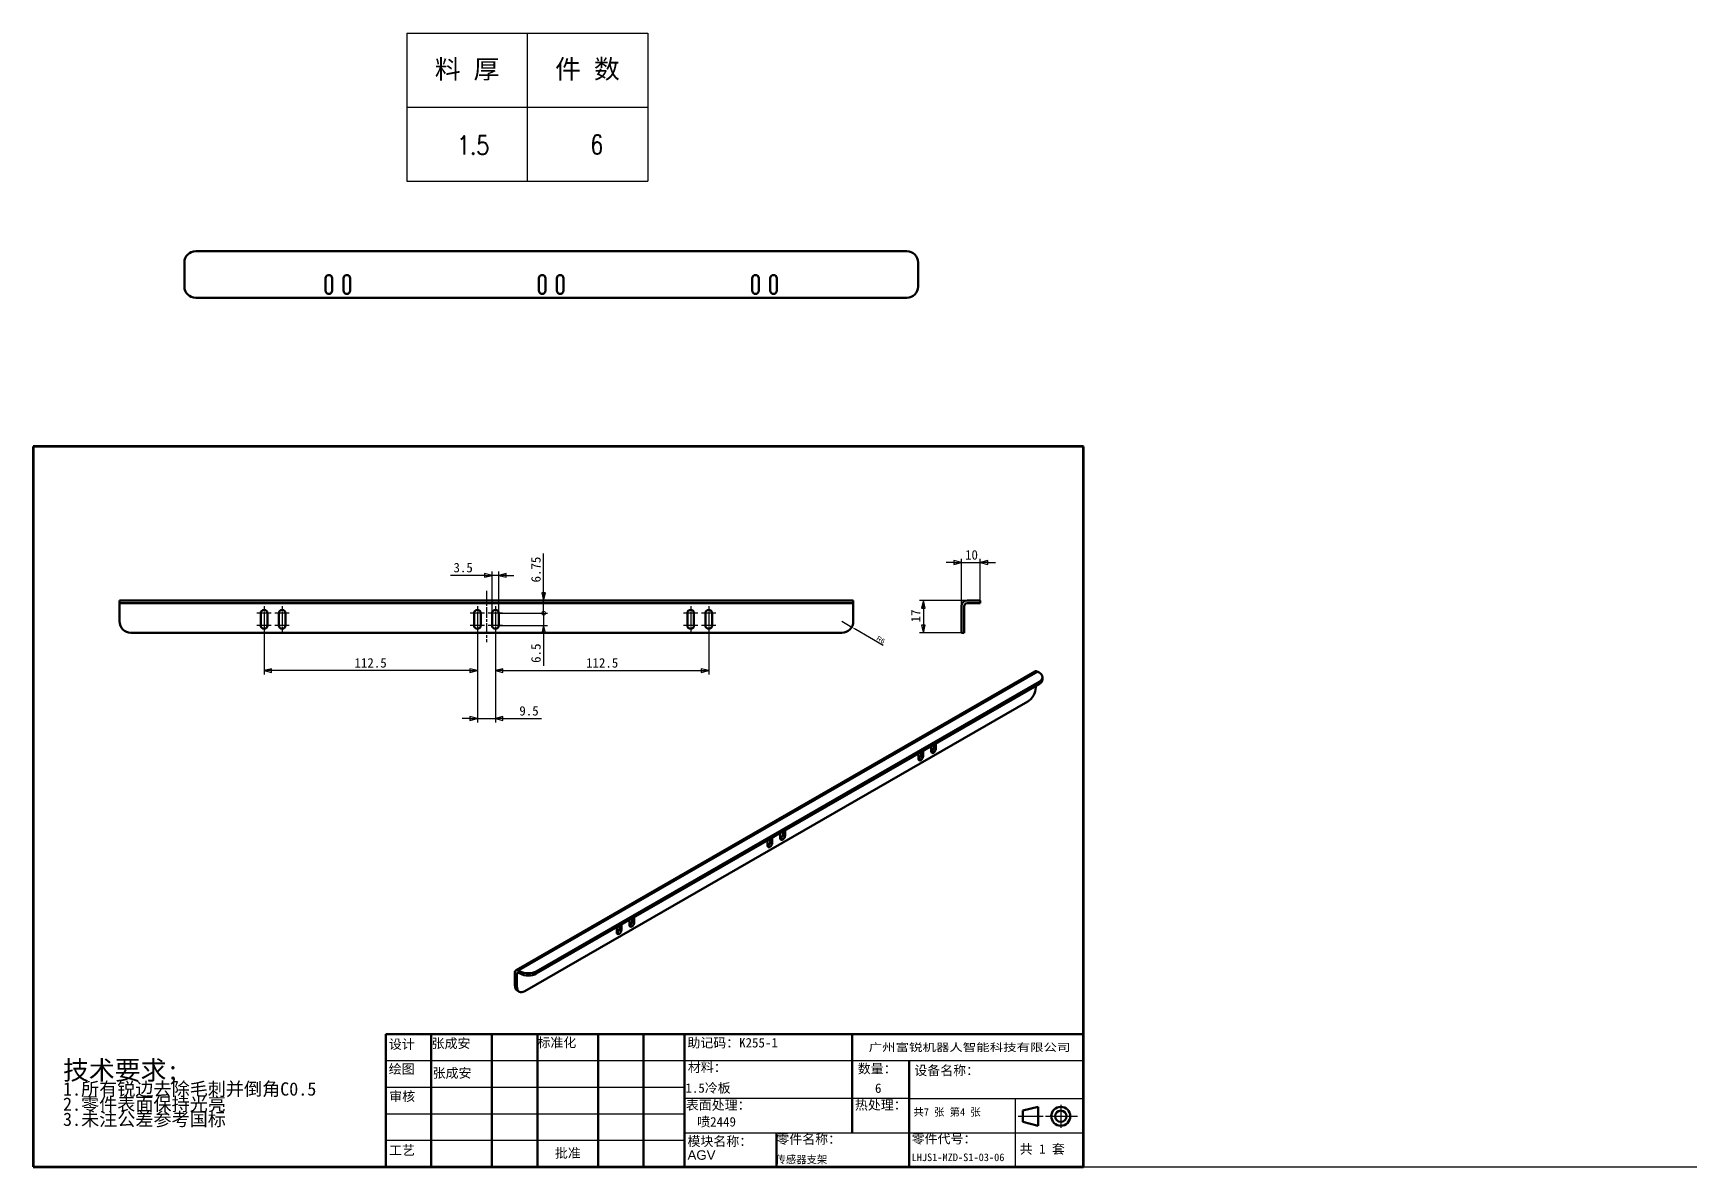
# Model space of a CAD drawing. Header units: millimetres. Extents: x 2989 to 98346, y -14444 to 9701.
# Drawn here: x 2989 to 3863, y 6378 to 6976 of the extents above; entities that cross this region are included whole.
import ezdxf
from ezdxf.enums import TextEntityAlignment as Align

# ---------------------------------------------------------------- set-up
doc = ezdxf.new("R2010")
doc.units = ezdxf.units.MM
doc.linetypes.add('CHAIN', pattern=[0.3543, 0.2362, -0.0295, 0.0591, -0.0295])
for name, color, linetype, lineweight, true_color in [('中心标记 (ISO)', 1, 'Continuous', 25, 0xff0000), ('中心线 (ISO)', 1, 'Continuous', 25, 0xff0000), ('尺寸 (ISO)', 5, 'Continuous', 25, 0x0000ff)]:
    doc.layers.add(name, color=color, linetype=linetype, lineweight=lineweight, true_color=true_color)
for name, color, linetype, lineweight in [('可见 (ISO)', 7, 'Continuous', 50), ('可见窄的 (ISO)', 7, 'Continuous', 35), ('图框 (ISO)', 7, 'Continuous', 70), ('标题 (ISO)', 7, 'Continuous', 50), ('符号 (ISO)', 7, 'Continuous', 25)]:
    doc.layers.add(name, color=color, linetype=linetype, lineweight=lineweight)
doc.styles.add('DIM', font='txt.shx', dxfattribs={"width": 0.8, "bigfont": 'bigfont.shx'})
doc.styles.get("Standard").update_dxf_attribs({"font": 'arial.ttf'})
doc.styles.add('文本样式126', font='simfang.ttf', dxfattribs={"width": 1.3})
doc.styles.add('文本样式19', font='tahoma.ttf')
doc.styles.add('文本样式91', font='simfang.ttf')
doc.styles.add('注释文本 (ISO)', font='simfang.ttf')
doc.dimstyles.new('ISO-25', dxfattribs={"dimtxt": 2.5, "dimasz": 2.5, "dimexe": 1.25, "dimexo": 0.625, "dimtad": 1, "dimtxsty": 'Standard', "dimcen": 2.5, "dimadec": 0, "dimazin": 0, "dimtfac": 1, "dimtmove": 0, "dimatfit": 3, "dimfxl": 0, "dimarcsym": 0})
doc.dimstyles.new('默认 (GB)', dxfattribs={"dimscale": 2, "dimtxt": 2.5, "dimasz": 2, "dimexe": 1, "dimexo": 0, "dimgap": 0.75, "dimtad": 1, "dimtoh": 1, "dimrnd": 1e-08, "dimdsep": 46, "dimtxsty": '注释文本 (ISO)', "dimblk": 'Filled-2', "dimcen": 0.09, "dimdle": 10, "dimclrd": 256, "dimclre": 256, "dimclrt": 256, "dimaunit": 1, "dimadec": 3, "dimazin": 2, "dimtfac": 0.52, "dimtmove": 0, "dimatfit": 3, "dimldrblk": 'Filled-1', "dimfxl": 0, "dimtolj": 1, "dimlwd": -1, "dimlwe": -1, "dimarcsym": 0})

# ---------------------------------------------------------------- blocks, each defined once
blk = doc.blocks.new('图框 A3-A4')
at = {"layer": '图框 (ISO)'}
for p, q in [((287, 200), (10, 200)), ((10, 200), (10, 10)), ((287, 10), (287, 200)), ((10, 10), (287, 10))]:
    blk.add_line(p, q, dxfattribs=at)
blk = doc.blocks.new('标题栏 GB1')
at = {"layer": '标题 (ISO)'}
for p, q in [((194.57, 65.23), (194.57, 72.23)), ((194.57, 72.23), (378.57, 72.23)), ((206.57, 65.23), (206.57, 72.23)), ((222.57, 65.23), (222.57, 72.23)), ((234.57, 65.23), (234.57, 72.23)), ((250.57, 65.23), (250.57, 72.23)), ((262.57, 65.23), (262.57, 72.23)), ((273.31, 65.23), (273.31, 72.23)), ((317.57, 65.23), (317.57, 72.23)), ((378.57, 72.23), (378.57, 65.23)), ((194.57, 37.23), (194.57, 65.23)), ((206.57, 37.23), (206.57, 65.23)), ((222.57, 44.23), (222.57, 65.23)), ((234.57, 37.23), (234.57, 65.23)), ((250.57, 37.23), (250.57, 65.23)), ((262.57, 37.23), (262.57, 65.23)), ((273.31, 65.23), (273.31, 37.23)), ((317.57, 55.23), (317.57, 65.23)), ((378.57, 65.23), (378.57, 37.23)), ((317.57, 55.23), (317.57, 46.23)), ((366.57, 53.06), (362.57, 52.06)), ((366.57, 48.06), (366.57, 53.06)), ((362.57, 52.06), (362.57, 49.06)), ((362.57, 49.06), (366.57, 48.06)), ((222.57, 44.23), (222.57, 37.23)), ((297.57, 46.23), (297.57, 37.23)), ((378.57, 37.23), (194.57, 37.23))]:
    blk.add_line(p, q, dxfattribs=at)
at = {"layer": '标题 (ISO)', "lineweight": 25}
for p, q in [((194.57, 65.23), (273.31, 65.23)), ((273.31, 65.23), (378.57, 65.23)), ((194.57, 58.23), (273.31, 58.23)), ((332.57, 55.23), (273.31, 55.23)), ((332.57, 55.23), (378.57, 55.23)), ((360.57, 55.23), (360.57, 46.23)), ((372.58, 53.56), (372.58, 47.56)), ((194.57, 51.23), (273.31, 51.23)), ((361.32, 50.56), (367.88, 50.56)), ((368.55, 50.56), (370.07, 50.56)), ((370.07, 50.56), (376.97, 50.56)), ((194.57, 44.23), (273.31, 44.23)), ((273.31, 46.23), (378.57, 46.23)), ((360.57, 46.23), (360.57, 37.23))]:
    blk.add_line(p, q, dxfattribs=at)
at = {"layer": '标题 (ISO)', "lineweight": 50}
blk.add_line((332.57, 65.23), (332.57, 37.23), dxfattribs=at)
at = {"layer": '标题 (ISO)'}
for radius in [2.5, 1.5]:
    blk.add_circle((372.57, 50.56), radius, dxfattribs=at)
at = {"layer": '标题 (ISO)', "style": '文本样式126', "width": 1.3}
blk.add_text('广州富锐机器人智能科技有限公司', height=2, dxfattribs=at).set_placement((348.5, 68.73), align=Align.MIDDLE_CENTER)
at = {"layer": '标题 (ISO)', "char_height": 2.5, "style": '注释文本 (ISO)'}
for s, insert, attachment_point in [('\\f仿宋|b0|i0;设计', (195.38, 70.83), 1), ('张成安', (206.66, 71.05), 1), ('\\f仿宋|b0|i0;标准化', (234.57, 71.28), 1), ('助记码：K255-1', (274.11, 71.21), 1), ('\\f仿宋|b0|i0;绘图', (195.35, 64.28), 1), ('张成安', (206.92, 63.22), 1), ('\\f仿宋|b0|i0;材料：', (274.24, 64.72), 1), ('\\f仿宋|b0|i0;数量：', (319.04, 64.37), 1), ('\\f仿宋|b0|i0;审核', (195.48, 57.07), 1), ('\\f仿宋|b0|i0;热处理：', (318.29, 54.82), 1), ('\\f仿宋|b0|i0;零件名称：', (297.57, 45.8), 1), ('\\f仿宋|b0|i0;零件代号：', (333.25, 45.9), 1), ('\\f仿宋|b0|i0;批准', (242.57, 40.73), 5)]:
    blk.add_mtext(s, dxfattribs=dict(at, insert=insert, attachment_point=attachment_point))
at = {"layer": '标题 (ISO)', "char_height": 2.5, "attachment_point": 1, "style": '注释文本 (ISO)'}
for s, insert, line_spacing_factor in [('设备名称：\\P', (333.96, 63.91), 0.856364), ('模块名称：\\P\\fArial|b0|i0;\\H2.5000;AGV', (274.14, 45.23), 0.872369)]:
    blk.add_mtext(s, dxfattribs=dict(at, insert=insert, line_spacing_factor=line_spacing_factor))
at = {"layer": '标题 (ISO)', "attachment_point": 1, "style": '注释文本 (ISO)'}
for s, insert, char_height, width in [('\\f仿宋|b0|i0;表面处理：', (273.7, 54.78), 2.5, 18.7135), ('\\f仿宋|b0|i0;\\H2.0000;共7 张 第4 张', (333.72, 52.69), 2, 27.2374), ('\\f仿宋|b0|i0;工艺', (195.45, 42.85), 2.5, 7.4854), ('  共 1 套', (358.32, 43.18), 2.5, 17.7919)]:
    blk.add_mtext(s, dxfattribs=dict(at, insert=insert, char_height=char_height, width=width))
at = {"layer": '标题 (ISO)'}
for tag, p, height, style in [('材料_001', (273.59, 56.78), 2.5, '注释文本 (ISO)'), ('零件代号_001', (297.34, 38.16), 2, '文本样式91'), ('描述_001', (333.22, 38.74), 2, '文本样式91')]:
    blk.add_attdef(tag, p, '', height=height, dxfattribs=dict(at, style=style))
at = {"layer": '标题 (ISO)', "style": '文本样式91'}
blk.add_attdef('热处理', text='', height=2, dxfattribs=at).set_placement((318.2, 50.63), align=Align.TOP_LEFT)
at = {"layer": '标题 (ISO)', "style": '文本样式19'}
for tag, p in [('工程核准人', (256.57, 40.73)), ('工程批准日期', (267.94, 40.73))]:
    blk.add_attdef(tag, text='', height=1, dxfattribs=at).set_placement(p, align=Align.MIDDLE_CENTER)
blk = doc.blocks.new('Filled-2')
at = {"color": 0}
for p, q in [((0, 0), (-1, 0.25)), ((-1, 0.25), (-1, -0.25)), ((-1, 0), (0, 0)), ((-1, -0.25), (0, 0))]:
    blk.add_line(p, q, dxfattribs=at)
at = {"color": 0, "flags": 128}
blk.add_lwpolyline([(-1, -0.25), (0, 0), (-1, 0.25), (-1, -0.25)], dxfattribs=at)
at = {"color": 0}
blk.add_solid([(-1, -0.25), (0, 0), (-1, 0.25), (-1, -0.25)], dxfattribs=at)
blk = doc.blocks.new('*D7')
at = {"layer": 'Defpoints', "color": 0, "transparency": 16777216}
for p in [(3223.25, 6659.78), (3232.75, 6659.78), (3232.75, 6614.5)]:
    blk.add_point(p, dxfattribs=at)
at = {"layer": '尺寸 (ISO)', "transparency": 16777216}
for p, q in [((3223.25, 6659.78), (3223.25, 6612.5)), ((3232.75, 6659.78), (3232.75, 6612.5)), ((3219.25, 6614.5), (3215.25, 6614.5)), ((3223.25, 6614.5), (3232.75, 6614.5)), ((3236.75, 6614.5), (3257.09, 6614.5))]:
    blk.add_line(p, q, dxfattribs=at)
at = {"layer": '尺寸 (ISO)', "transparency": 16777216, "xscale": 4, "yscale": 4, "zscale": 4}
blk.add_blockref('Filled-2', (3223.25, 6614.5), dxfattribs=at)
at = {"layer": '尺寸 (ISO)', "transparency": 16777216, "xscale": 4, "yscale": 4, "zscale": 4, "rotation": 180}
blk.add_blockref('Filled-2', (3232.75, 6614.5), dxfattribs=at)
at = {"layer": '尺寸 (ISO)', "transparency": 16777216, "insert": (3245.39, 6621.09), "char_height": 5, "attachment_point": 1, "style": '注释文本 (ISO)'}
blk.add_mtext('\\A1;9.5', dxfattribs=at)
blk = doc.blocks.new('Filled-1')
at = {"color": 0}
for p, q in [((0, 0), (-1, 0.125)), ((-1, 0.125), (-1, -0.125)), ((-1, 0), (0, 0)), ((-1, -0.125), (0, 0))]:
    blk.add_line(p, q, dxfattribs=at)
at = {"color": 0, "flags": 128}
blk.add_lwpolyline([(-1, -0.125), (0, 0), (-1, 0.125), (-1, -0.125)], dxfattribs=at)
at = {"color": 0}
blk.add_solid([(-1, -0.125), (0, 0), (-1, 0.125), (-1, -0.125)], dxfattribs=at)
blk = doc.blocks.new('*D8')
at = {"layer": 'Defpoints', "color": 0, "transparency": 16777216}
for p in [(3232.75, 6659.78), (3345.25, 6659.78), (3345.25, 6639.78)]:
    blk.add_point(p, dxfattribs=at)
at = {"layer": '尺寸 (ISO)', "transparency": 16777216}
for p, q in [((3232.75, 6659.78), (3232.75, 6637.78)), ((3345.25, 6659.78), (3345.25, 6637.78)), ((3236.75, 6639.78), (3341.25, 6639.78))]:
    blk.add_line(p, q, dxfattribs=at)
at = {"layer": '尺寸 (ISO)', "transparency": 16777216, "xscale": 4, "yscale": 4, "zscale": 4, "rotation": 180}
blk.add_blockref('Filled-2', (3232.75, 6639.78), dxfattribs=at)
at = {"layer": '尺寸 (ISO)', "transparency": 16777216, "xscale": 4, "yscale": 4, "zscale": 4}
blk.add_blockref('Filled-2', (3345.25, 6639.78), dxfattribs=at)
at = {"layer": '尺寸 (ISO)', "transparency": 16777216, "insert": (3280.56, 6646.37), "char_height": 5, "attachment_point": 1, "style": '注释文本 (ISO)'}
blk.add_mtext('\\A1;112.5', dxfattribs=at)
blk = doc.blocks.new('*D9')
at = {"layer": 'Defpoints', "color": 0, "transparency": 16777216}
for p in [(3110.75, 6663.53), (3223.25, 6663.53), (3110.75, 6639.78)]:
    blk.add_point(p, dxfattribs=at)
at = {"layer": '尺寸 (ISO)', "transparency": 16777216}
for p, q in [((3110.75, 6663.53), (3110.75, 6637.78)), ((3223.25, 6663.53), (3223.25, 6637.78)), ((3219.25, 6639.78), (3114.75, 6639.78))]:
    blk.add_line(p, q, dxfattribs=at)
at = {"layer": '尺寸 (ISO)', "transparency": 16777216, "xscale": 4, "yscale": 4, "zscale": 4, "rotation": 180}
blk.add_blockref('Filled-2', (3110.75, 6639.78), dxfattribs=at)
at = {"layer": '尺寸 (ISO)', "transparency": 16777216, "xscale": 4, "yscale": 4, "zscale": 4}
blk.add_blockref('Filled-2', (3223.25, 6639.78), dxfattribs=at)
at = {"layer": '尺寸 (ISO)', "transparency": 16777216, "insert": (3158.44, 6646.37), "char_height": 5, "attachment_point": 1, "style": '注释文本 (ISO)'}
blk.add_mtext('\\A1;112.5', dxfattribs=at)
blk = doc.blocks.new('*D10')
at = {"layer": 'Defpoints', "color": 0, "transparency": 16777216}
for p in [(3234.5, 6690.03), (3231, 6670.03), (3234.5, 6670.03)]:
    blk.add_point(p, dxfattribs=at)
at = {"layer": '尺寸 (ISO)', "transparency": 16777216}
for p, q in [((3227, 6690.03), (3209.15, 6690.03)), ((3231, 6670.03), (3231, 6692.03)), ((3234.5, 6690.03), (3231, 6690.03)), ((3234.5, 6670.03), (3234.5, 6692.03)), ((3238.5, 6690.03), (3242.5, 6690.03))]:
    blk.add_line(p, q, dxfattribs=at)
at = {"layer": '尺寸 (ISO)', "transparency": 16777216, "xscale": 4, "yscale": 4, "zscale": 4}
blk.add_blockref('Filled-2', (3231, 6690.03), dxfattribs=at)
at = {"layer": '尺寸 (ISO)', "transparency": 16777216, "xscale": 4, "yscale": 4, "zscale": 4, "rotation": 180}
blk.add_blockref('Filled-2', (3234.5, 6690.03), dxfattribs=at)
at = {"layer": '尺寸 (ISO)', "transparency": 16777216, "insert": (3210.65, 6696.62), "char_height": 5, "attachment_point": 1, "style": '注释文本 (ISO)'}
blk.add_mtext('\\A1;3.5', dxfattribs=at)
blk = doc.blocks.new('_DotSmall')
at = {"color": 0, "linetype": 'ByBlock', "const_width": 0.5}
blk.add_lwpolyline([(-0.0625, 0, 1), (0.0625, 0, 1)], format="xyb", close=True, dxfattribs=at)
blk = doc.blocks.new('*D11')
at = {"layer": 'Defpoints', "color": 0, "transparency": 16777216}
for p in [(3234.5, 6670.03), (3258.22, 6670.03), (3234.5, 6663.53)]:
    blk.add_point(p, dxfattribs=at)
at = {"layer": '尺寸 (ISO)', "transparency": 16777216}
for p, q in [((3258.22, 6670.03), (3258.22, 6678.03)), ((3234.5, 6670.03), (3260.22, 6670.03)), ((3258.22, 6670.03), (3258.22, 6663.53)), ((3234.5, 6663.53), (3260.22, 6663.53)), ((3258.22, 6659.53), (3258.22, 6642.36))]:
    blk.add_line(p, q, dxfattribs=at)
at = {"layer": '尺寸 (ISO)', "transparency": 16777216, "xscale": 4, "yscale": 4, "zscale": 4}
for name, p, rotation in [('_DotSmall', (3258.22, 6670.03), 270), ('Filled-2', (3258.22, 6663.53), 90)]:
    blk.add_blockref(name, p, dxfattribs=dict(at, rotation=rotation))
at = {"layer": '尺寸 (ISO)', "transparency": 16777216, "insert": (3251.64, 6643.86), "char_height": 5, "attachment_point": 1, "rotation": 90, "style": '注释文本 (ISO)'}
blk.add_mtext('\\A1;6.5', dxfattribs=at)
blk = doc.blocks.new('*D12')
at = {"layer": 'Defpoints', "color": 0, "transparency": 16777216}
for p in [(3258.22, 6676.78), (3415.5, 6676.78), (3234.5, 6670.03)]:
    blk.add_point(p, dxfattribs=at)
at = {"layer": '尺寸 (ISO)', "transparency": 16777216}
for p, q in [((3258.22, 6680.78), (3258.22, 6701.61)), ((3258.22, 6670.03), (3258.22, 6676.78)), ((3234.5, 6670.03), (3260.22, 6670.03)), ((3258.22, 6670.03), (3258.22, 6666.03))]:
    blk.add_line(p, q, dxfattribs=at)
at = {"layer": '尺寸 (ISO)', "transparency": 16777216, "xscale": 4, "yscale": 4, "zscale": 4}
for name, p, rotation in [('Filled-2', (3258.22, 6676.78), 270), ('_DotSmall', (3258.22, 6670.03), 90)]:
    blk.add_blockref(name, p, dxfattribs=dict(at, rotation=rotation))
at = {"layer": '尺寸 (ISO)', "transparency": 16777216, "insert": (3251.64, 6686.28), "char_height": 5, "attachment_point": 1, "rotation": 90, "style": '注释文本 (ISO)'}
blk.add_mtext('\\A1;6.75', dxfattribs=at)
blk = doc.blocks.new('*D13')
at = {"layer": 'Defpoints', "color": 0, "transparency": 16777216}
for p in [(3488.51, 6696.78), (3488.51, 6676.78), (3478.51, 6673.78)]:
    blk.add_point(p, dxfattribs=at)
at = {"layer": '尺寸 (ISO)', "transparency": 16777216}
for p, q in [((3474.51, 6696.78), (3470.51, 6696.78)), ((3478.51, 6673.78), (3478.51, 6698.78)), ((3478.51, 6696.78), (3488.51, 6696.78)), ((3488.51, 6676.78), (3488.51, 6698.78)), ((3492.51, 6696.78), (3496.51, 6696.78))]:
    blk.add_line(p, q, dxfattribs=at)
at = {"layer": '尺寸 (ISO)', "transparency": 16777216, "xscale": 4, "yscale": 4, "zscale": 4}
blk.add_blockref('Filled-2', (3478.51, 6696.78), dxfattribs=at)
at = {"layer": '尺寸 (ISO)', "transparency": 16777216, "xscale": 4, "yscale": 4, "zscale": 4, "rotation": 180}
blk.add_blockref('Filled-2', (3488.51, 6696.78), dxfattribs=at)
at = {"layer": '尺寸 (ISO)', "transparency": 16777216, "insert": (3480.45, 6703.34), "char_height": 5, "attachment_point": 1, "style": '注释文本 (ISO)'}
blk.add_mtext('\\A1;10', dxfattribs=at)
blk = doc.blocks.new('*D14')
at = {"layer": 'Defpoints', "color": 0, "transparency": 16777216}
for p in [(3482.51, 6676.78), (3458.51, 6659.78), (3478.51, 6659.78)]:
    blk.add_point(p, dxfattribs=at)
at = {"layer": '尺寸 (ISO)', "transparency": 16777216}
for p, q in [((3482.51, 6676.78), (3456.51, 6676.78)), ((3458.51, 6672.78), (3458.51, 6663.78)), ((3478.51, 6659.78), (3456.51, 6659.78))]:
    blk.add_line(p, q, dxfattribs=at)
at = {"layer": '尺寸 (ISO)', "transparency": 16777216, "xscale": 4, "yscale": 4, "zscale": 4}
for p, rotation in [((3458.51, 6676.78), 90), ((3458.51, 6659.78), 270)]:
    blk.add_blockref('Filled-2', p, dxfattribs=dict(at, rotation=rotation))
at = {"layer": '尺寸 (ISO)', "transparency": 16777216, "insert": (3451.95, 6665.23), "char_height": 5, "attachment_point": 1, "rotation": 90, "style": '注释文本 (ISO)'}
blk.add_mtext('\\A1;17', dxfattribs=at)
blk = doc.blocks.new('加工')
at = {"layer": '符号 (ISO)', "insert": (-36.68, 11.05), "char_height": 2.5, "width": 80.4946, "attachment_point": 1, "line_spacing_factor": 0.683636, "style": '注释文本 (ISO)'}
blk.add_mtext('{\\H2x;技术要求;\\P\\H0.7x;1.所有锐边去除毛刺并倒角C0.5\\H2.12498x; \\H0.47059x;\\P2.零件表面保持光亮\\H1.84035x; \\H0.54337x;\\P3.未注公差参考国标\\H1.80945x; }', dxfattribs=at)
blk = doc.blocks.new('*D15')
at = {"color": 0, "lineweight": -2, "transparency": 16777216}
for p, q in [((3415.5, 6665.78), (3420.69, 6662.76)), ((3437.33, 6653.06), (3422.85, 6661.5))]:
    blk.add_line(p, q, dxfattribs=at)
at = {"color": 0, "transparency": 16777216}
blk.add_solid([(3423.06, 6661.86), (3422.64, 6661.14), (3420.69, 6662.76)], dxfattribs=at)
at = {"layer": 'Defpoints', "color": 0, "transparency": 16777216}
for p in [(3415.5, 6665.78), (3420.69, 6662.76)]:
    blk.add_point(p, dxfattribs=at)
at = {"color": 0, "transparency": 16777216, "insert": (3436.01, 6656.03), "char_height": 2.5, "attachment_point": 5, "rotation": 329.76777}
blk.add_mtext('R6', dxfattribs=at)
blk = doc.blocks.new('*T27')
at = {"color": 0, "linetype": 'ByBlock', "lineweight": -2, "transparency": 16777216}
for p, q in [((0, 0), (127, 0)), ((0, 0), (0, -78)), ((63.5, 0), (63.5, -78)), ((127, 0), (127, -78)), ((0, -39), (127, -39)), ((0, -78), (127, -78))]:
    blk.add_line(p, q, dxfattribs=at)
at = {"color": 0, "transparency": 16777216, "char_height": 10, "width": 60.5, "attachment_point": 5}
for s, insert in [('{\\fSimSun|b0|i0|c134|p2;料 厚}', (31.75, -19.5)), ('{\\fSimSun|b0|i0|c134|p2;件 数}', (95.25, -19.5))]:
    blk.add_mtext(s, dxfattribs=dict(at, insert=insert))
blk = doc.blocks.new('拆图参数')
blk.add_blockref('*T27', (-63.5, 78))
at = {"style": 'DIM', "width": 0.8}
blk.add_attdef('6', text='', height=10, dxfattribs=at).set_placement((-37.13, 18.91), align=Align.MIDDLE_LEFT)
blk.add_attdef('1', text='', height=10, dxfattribs=at).set_placement((36.65, 19.27), align=Align.MIDDLE_CENTER)

msp = doc.modelspace()

# ---------------------------------------------------------------- linework, layer by layer
msp.add_line((2988.9631, 6378.0578), (54625.9527, 6378.0578))
at = {"layer": '中心标记 (ISO)', "linetype": 'CHAIN', "ltscale": 4.166928}
for p, q in [((3114.5039, 6670.0305), (3107.0039, 6670.0305)), ((3124.0039, 6670.0305), (3116.5039, 6670.0305)), ((3227.0039, 6670.0305), (3219.5039, 6670.0305)), ((3236.5039, 6670.0305), (3229.0039, 6670.0305)), ((3339.5039, 6670.0305), (3332.0039, 6670.0305)), ((3349.0039, 6670.0305), (3341.5039, 6670.0305)), ((3114.5039, 6663.5305), (3107.0039, 6663.5305)), ((3124.0039, 6663.5305), (3116.5039, 6663.5305)), ((3227.0039, 6663.5305), (3219.5039, 6663.5305)), ((3236.5039, 6663.5305), (3229.0039, 6663.5305)), ((3339.5039, 6663.5305), (3332.0039, 6663.5305)), ((3349.0039, 6663.5305), (3341.5039, 6663.5305))]:
    msp.add_line(p, q, dxfattribs=at)
at = {"layer": '中心线 (ISO)', "linetype": 'CHAIN', "ltscale": 23.990969}
msp.add_line((3228.0039, 6681.7805), (3228.0039, 6654.7805), dxfattribs=at)
at = {"layer": '中心线 (ISO)', "linetype": 'CHAIN', "ltscale": 7.778352}
for p, q in [((3110.7539, 6673.7805), (3110.7539, 6659.7805)), ((3120.2539, 6673.7805), (3120.2539, 6659.7805)), ((3223.2539, 6673.7805), (3223.2539, 6659.7805)), ((3232.7539, 6673.7805), (3232.7539, 6659.7805)), ((3335.7539, 6673.7805), (3335.7539, 6659.7805)), ((3345.2539, 6673.7805), (3345.2539, 6659.7805))]:
    msp.add_line(p, q, dxfattribs=at)
at = {"layer": '可见 (ISO)'}
for p, q in [((3449.7159, 6861.026), (3074.7159, 6861.026)), ((3068.7159, 6842.426), (3068.7159, 6855.026)), ((3455.7159, 6855.026), (3455.7159, 6842.426)), ((3143.2159, 6840.176), (3143.2159, 6846.676)), ((3146.7159, 6846.676), (3146.7159, 6840.176)), ((3152.7159, 6840.176), (3152.7159, 6846.676)), ((3156.2159, 6846.676), (3156.2159, 6840.176)), ((3255.7159, 6840.176), (3255.7159, 6846.676)), ((3259.2159, 6846.676), (3259.2159, 6840.176)), ((3265.2159, 6840.176), (3265.2159, 6846.676)), ((3268.7159, 6846.676), (3268.7159, 6840.176)), ((3368.2159, 6840.176), (3368.2159, 6846.676)), ((3371.7159, 6846.676), (3371.7159, 6840.176)), ((3377.7159, 6840.176), (3377.7159, 6846.676)), ((3381.2159, 6846.676), (3381.2159, 6840.176)), ((3449.7159, 6836.426), (3074.7159, 6836.426)), ((3034.5039, 6676.7805), (3040.5039, 6676.7805)), ((3034.5039, 6676.7805), (3034.5039, 6675.2805)), ((3415.5039, 6676.7805), (3040.5039, 6676.7805)), ((3415.5039, 6676.7805), (3421.5039, 6676.7805)), ((3421.5039, 6675.2805), (3421.5039, 6676.7805)), ((3482.5115, 6676.7805), (3481.5115, 6676.7805)), ((3482.5115, 6676.7805), (3488.5115, 6676.7805)), ((3488.5115, 6675.2805), (3488.5115, 6676.7805)), ((3040.5039, 6675.2805), (3034.5039, 6675.2805)), ((3034.5039, 6675.2805), (3034.5039, 6673.7805)), ((3034.5039, 6665.7805), (3034.5039, 6673.7805)), ((3415.5039, 6675.2805), (3040.5039, 6675.2805)), ((3109.0039, 6663.5305), (3109.0039, 6670.0305)), ((3112.5039, 6670.0305), (3112.5039, 6663.5305)), ((3118.5039, 6663.5305), (3118.5039, 6670.0305)), ((3122.0039, 6670.0305), (3122.0039, 6663.5305)), ((3221.5039, 6663.5305), (3221.5039, 6670.0305)), ((3225.0039, 6670.0305), (3225.0039, 6663.5305)), ((3231.0039, 6663.5305), (3231.0039, 6670.0305)), ((3234.5039, 6670.0305), (3234.5039, 6663.5305)), ((3334.0039, 6663.5305), (3334.0039, 6670.0305)), ((3337.5039, 6670.0305), (3337.5039, 6663.5305)), ((3343.5039, 6663.5305), (3343.5039, 6670.0305)), ((3347.0039, 6670.0305), (3347.0039, 6663.5305)), ((3421.5039, 6675.2805), (3415.5039, 6675.2805)), ((3421.5039, 6675.2805), (3421.5039, 6673.7805)), ((3421.5039, 6673.7805), (3421.5039, 6665.7805)), ((3478.5115, 6665.7805), (3478.5115, 6673.7805)), ((3480.0115, 6665.7805), (3480.0115, 6673.7805)), ((3482.5115, 6675.2805), (3481.5115, 6675.2805)), ((3488.5115, 6675.2805), (3482.5115, 6675.2805)), ((3415.5039, 6659.7805), (3040.5039, 6659.7805)), ((3478.5115, 6659.7805), (3478.5115, 6665.7805)), ((3478.5115, 6659.7805), (3480.0115, 6659.7805)), ((3480.0115, 6665.7805), (3480.0115, 6659.7805)), ((3243.6597, 6481.7353), (3517.3101, 6639.32)), ((3519.5143, 6633.8794), (3254.3492, 6481.181)), ((3519.5143, 6632.653), (3254.3492, 6479.9546)), ((3518.8071, 6639.1729), (3519.5143, 6638.7657)), ((3521.2716, 6635.0962), (3521.2716, 6636.3225)), ((3513.5038, 6623.4422), (3248.3388, 6470.7438)), ((3517.7465, 6631.6351), (3517.7465, 6630.7907)), ((3458.3495, 6597.4306), (3458.3495, 6594.7468)), ((3462.5922, 6597.1899), (3462.5922, 6599.8738)), ((3464.0064, 6599.2259), (3464.0064, 6600.6882)), ((3465.067, 6601.299), (3465.067, 6598.6151)), ((3455.8746, 6593.3216), (3455.8746, 6596.0054)), ((3457.2889, 6595.3576), (3457.2889, 6596.8198)), ((3383.0426, 6551.3804), (3383.0426, 6554.0643)), ((3384.4569, 6553.4164), (3384.4569, 6554.8787)), ((3385.5175, 6555.4895), (3385.5175, 6552.8056)), ((3376.3251, 6547.5121), (3376.3251, 6550.1959)), ((3377.7393, 6549.548), (3377.7393, 6551.0103)), ((3378.8, 6551.6211), (3378.8, 6548.9372)), ((3305.968, 6509.6799), (3305.968, 6506.9961)), ((3296.7756, 6501.7025), (3296.7756, 6504.3864)), ((3298.1898, 6503.7385), (3298.1898, 6505.2008)), ((3299.2505, 6505.8116), (3299.2505, 6503.1277)), ((3303.4931, 6505.5709), (3303.4931, 6508.2547)), ((3304.9073, 6507.6069), (3304.9073, 6509.0691)), ((3243.0355, 6473.8167), (3243.0355, 6480.3571)), ((3244.0962, 6473.2059), (3244.0962, 6479.7463)), ((3245.8639, 6481.181), (3245.1568, 6481.5882)), ((3245.8639, 6479.9546), (3245.1568, 6480.3618)), ((3244.284, 6471.0604), (3245.3446, 6470.4496))]:
    msp.add_line(p, q, dxfattribs=at)
for centre, radius, start, end in [((3074.7159, 6855.026), 6, 90, 180), ((3449.7159, 6855.026), 6, 0, 90), ((3074.7159, 6842.426), 6, 180, 270), ((3144.9659, 6846.676), 1.75, 0, 180), ((3154.4659, 6846.676), 1.75, 0, 180), ((3257.4659, 6846.676), 1.75, 0, 180), ((3266.9659, 6846.676), 1.75, 0, 180), ((3369.9659, 6846.676), 1.75, 0, 180), ((3379.4659, 6846.676), 1.75, 0, 180), ((3449.7159, 6842.426), 6, 270, 0), ((3144.9659, 6840.176), 1.75, 180, 0), ((3154.4659, 6840.176), 1.75, 180, 0), ((3257.4659, 6840.176), 1.75, 180, 0), ((3266.9659, 6840.176), 1.75, 180, 0), ((3369.9659, 6840.176), 1.75, 180, 0), ((3379.4659, 6840.176), 1.75, 180, 0), ((3481.5115, 6673.7805), 3, 90, 180), ((3110.7539, 6670.0305), 1.75, 0, 180), ((3120.2539, 6670.0305), 1.75, 0, 180), ((3223.2539, 6670.0305), 1.75, 0, 180), ((3232.7539, 6670.0305), 1.75, 0, 180), ((3335.7539, 6670.0305), 1.75, 0, 180), ((3345.2539, 6670.0305), 1.75, 0, 180), ((3481.5115, 6673.7805), 1.5, 90, 180), ((3040.5039, 6665.7805), 6, 180, 270), ((3110.7539, 6663.5305), 1.75, 180, 0), ((3120.2539, 6663.5305), 1.75, 180, 0), ((3223.2539, 6663.5305), 1.75, 180, 0), ((3232.7539, 6663.5305), 1.75, 180, 0), ((3335.7539, 6663.5305), 1.75, 180, 0), ((3345.2539, 6663.5305), 1.75, 180, 0), ((3415.5039, 6665.7805), 6, 270, 0)]:
    msp.add_arc(centre, radius, start, end, dxfattribs=at)
for centre, major_axis, ratio, start_param, end_param in [((3518.8071, 6636.7203), (-1.4971, 2.5998), 0.57809312, 5.49972085, 6.28318531), ((3515.2716, 6636.3225), (6, 0), 0.5758617, 5.49778714, 7.06858347), ((3515.2716, 6635.0962), (6, 0), 0.5758617, 5.49778714, 6.28318531), ((3513.5038, 6628.3475), (-2.9942, -5.1995), 0.57809312, 0.78346445, 2.35426078), ((3463.8296, 6597.9025), (-0.8733, -1.5165), 0.57809312, 5.49585344, 8.63744609), ((3462.7689, 6598.5133), (0.8733, 1.5165), 0.57809312, 3.79126171, 5.49585344), ((3457.1121, 6594.0342), (-0.8733, -1.5165), 0.57809312, 5.49585344, 8.63744609), ((3456.0514, 6594.645), (0.8733, 1.5165), 0.57809312, 3.79126171, 5.49585344), ((3383.2194, 6552.7038), (0.8733, 1.5165), 0.57809312, 3.79126171, 5.49585344), ((3377.5626, 6548.2246), (-0.8733, -1.5165), 0.57809312, 5.49585344, 8.63744609), ((3376.5019, 6548.8354), (0.8733, 1.5165), 0.57809312, 3.79126171, 5.49585344), ((3384.2801, 6552.093), (-0.8733, -1.5165), 0.57809312, 5.49585344, 8.63744609), ((3298.0131, 6502.4151), (-0.8733, -1.5165), 0.57809312, 5.49585344, 8.63744609), ((3296.9524, 6503.0259), (0.8733, 1.5165), 0.57809312, 3.79126171, 5.49585344), ((3304.7306, 6506.2835), (-0.8733, -1.5165), 0.57809312, 5.49585344, 8.63744609), ((3303.6699, 6506.8943), (0.8733, 1.5165), 0.57809312, 3.79126171, 5.49585344), ((3245.1568, 6479.1355), (-1.4971, 2.5998), 0.57809312, 5.49972085, 7.07051718), ((3245.1568, 6479.1355), (-0.7485, 1.2999), 0.57809312, 5.49972085, 7.07051718), ((3250.1066, 6483.6241), (-6, 0), 0.5758617, 0.78539816, 2.35619449), ((3250.1066, 6482.3978), (6, 0), 0.5758617, 3.92699082, 5.49778714), ((3247.2781, 6476.2599), (-2.9942, -5.1995), 0.57809312, 5.49585344, 6.28318531), ((3248.3388, 6475.6491), (-2.9942, -5.1995), 0.57809312, 5.49585344, 7.06664976)]:
    msp.add_ellipse(centre, major_axis=major_axis, ratio=ratio, start_param=start_param, end_param=end_param, dxfattribs=at)
at = {"layer": '可见窄的 (ISO)'}
for p, q in [((3518.8071, 6639.1729), (3245.1568, 6481.5882)), ((3519.5143, 6633.8794), (3519.5143, 6632.653)), ((3464.0064, 6599.2259), (3465.067, 6598.6151)), ((3457.2889, 6595.3576), (3458.3495, 6594.7468)), ((3384.4569, 6553.4164), (3385.5175, 6552.8056)), ((3377.7393, 6549.548), (3378.8, 6548.9372)), ((3298.1898, 6503.7385), (3299.2505, 6503.1277)), ((3304.9073, 6507.6069), (3305.968, 6506.9961)), ((3244.0962, 6479.7463), (3243.0355, 6480.3571)), ((3245.1609, 6480.3595), (3244.0962, 6479.7463)), ((3245.1568, 6481.5882), (3245.1568, 6480.3618)), ((3245.8639, 6481.181), (3245.8639, 6479.9546)), ((3254.3492, 6479.9546), (3254.3492, 6481.181)), ((3244.0962, 6473.2059), (3243.0355, 6473.8167))]:
    msp.add_line(p, q, dxfattribs=at)

# ---------------------------------------------------------------- block references
msp.add_blockref('拆图参数', (3249.5789, 6897.9901)).add_auto_attribs({'1': '6', '6': '1.5'})
at = {"xscale": 2, "yscale": 2, "zscale": 2}
for name, p in [('图框 A3-A4', (2968.9631, 6358.0578)), ('加工', (3078.0757, 6411.9298))]:
    msp.add_blockref(name, p, dxfattribs=at)
msp.add_blockref('标题栏 GB1', (2785.8208, 6303.6074), dxfattribs=at).add_auto_attribs({'零件代号_001': '传感器支架', '描述_001': 'LHJS1-MZD-S1-03-06', '材料_001': '1.5冷板'})

# ---------------------------------------------------------------- texts
at = {"layer": '符号 (ISO)', "insert": (3432.9631, 6422.0578), "char_height": 5, "attachment_point": 1, "style": '注释文本 (ISO)'}
msp.add_mtext('{6}', dxfattribs=at)
at = {"layer": '符号 (ISO)', "insert": (3339.2155, 6404.338), "char_height": 5, "width": 22.456141, "attachment_point": 1, "style": '注释文本 (ISO)'}
msp.add_mtext('{喷2449}', dxfattribs=at)

# ---------------------------------------------------------------- dimensions: what is measured, and where the dimension line sits
dim = msp.add_radius_dim(center=(3415.5039, 6665.7805), mpoint=(3420.6878, 6662.7594), dimstyle='ISO-25')
dim.commit()
dim.dimension.update_dxf_attribs({"geometry": '*D15', "text_midpoint": (3435.0529, 6654.3879), "dimtype": 164})
at = {"layer": '尺寸 (ISO)'}
for base, p1, p2, picture, middle in [((3488.5115, 6696.7805), (3478.5115, 6673.7805), (3488.5115, 6676.7805), '*D13', (3483.5115, 6696.7805)), ((3234.5039, 6690.0305), (3231.0039, 6670.0305), (3234.5039, 6670.0305), '*D10', (3215.6907, 6690.0305))]:
    dim = msp.add_linear_dim(base=base, p1=p1, p2=p2, dimstyle='默认 (GB)', override={"dimtoh": 0, "dimdec": 2, "dimtp": 0, "dimtm": 0, "dimtdec": 2, "dimtofl": 1, "dimatfit": 1}, dxfattribs=at)
    dim.commit()
    dim.dimension.update_dxf_attribs({"geometry": picture, "text_midpoint": middle, "dimtype": 160})
for base, p1, p2, angle, override, picture, middle in [((3258.2216, 6676.7805), (3234.5039, 6670.0305), (3415.5039, 6676.7805), 90, {"dimtoh": 0, "dimdec": 2, "dimblk1": 'DotSmall', "dimblk2": 'Filled-2', "dimsah": 1, "dimdle": 0, "dimse2": 1, "dimtp": 0, "dimtm": 0, "dimtdec": 2, "dimtofl": 1, "dimatfit": 1}, '*D12', (3258.2216, 6693.1947)), ((3258.2216, 6670.0305), (3234.5039, 6663.5305), (3234.5039, 6670.0305), 90, {"dimtoh": 0, "dimdec": 2, "dimblk1": 'Filled-2', "dimblk2": 'DotSmall', "dimsah": 1, "dimdle": 0, "dimtp": 0, "dimtm": 0, "dimtdec": 2, "dimtofl": 1, "dimatfit": 1}, '*D11', (3258.2216, 6648.9447)), ((3458.5115, 6659.7805), (3482.5115, 6676.7805), (3478.5115, 6659.7805), 90, {"dimtoh": 0, "dimdec": 2, "dimtp": 0, "dimtm": 0, "dimtdec": 2, "dimtofl": 0, "dimatfit": 1}, '*D14', (3458.5115, 6668.2605)), ((3110.7539, 6639.7805), (3223.2539, 6663.5305), (3110.7539, 6663.5305), 180, {"dimtoh": 0, "dimdec": 2, "dimtp": 0, "dimtm": 0, "dimtdec": 2, "dimtofl": 0, "dimatfit": 1}, '*D9', (3166.9439, 6639.7805)), ((3232.7539, 6614.5005), (3223.2539, 6659.7805), (3232.7539, 6659.7805), 180, {"dimtoh": 0, "dimdec": 2, "dimtp": 0, "dimtm": 0, "dimtdec": 2, "dimtofl": 1, "dimatfit": 1}, '*D7', (3250.4872, 6614.5005)), ((3345.2539, 6639.7805), (3232.7539, 6659.7805), (3345.2539, 6659.7805), 180, {"dimtoh": 0, "dimdec": 2, "dimtp": 0, "dimtm": 0, "dimtdec": 2, "dimtofl": 0, "dimatfit": 1}, '*D8', (3289.0639, 6639.7805))]:
    dim = msp.add_linear_dim(base=base, p1=p1, p2=p2, angle=angle, dimstyle='默认 (GB)', override=override, dxfattribs=at)
    dim.commit()
    dim.dimension.update_dxf_attribs({"geometry": picture, "text_midpoint": middle, "dimtype": 160})

doc.saveas('drawing.dxf')
